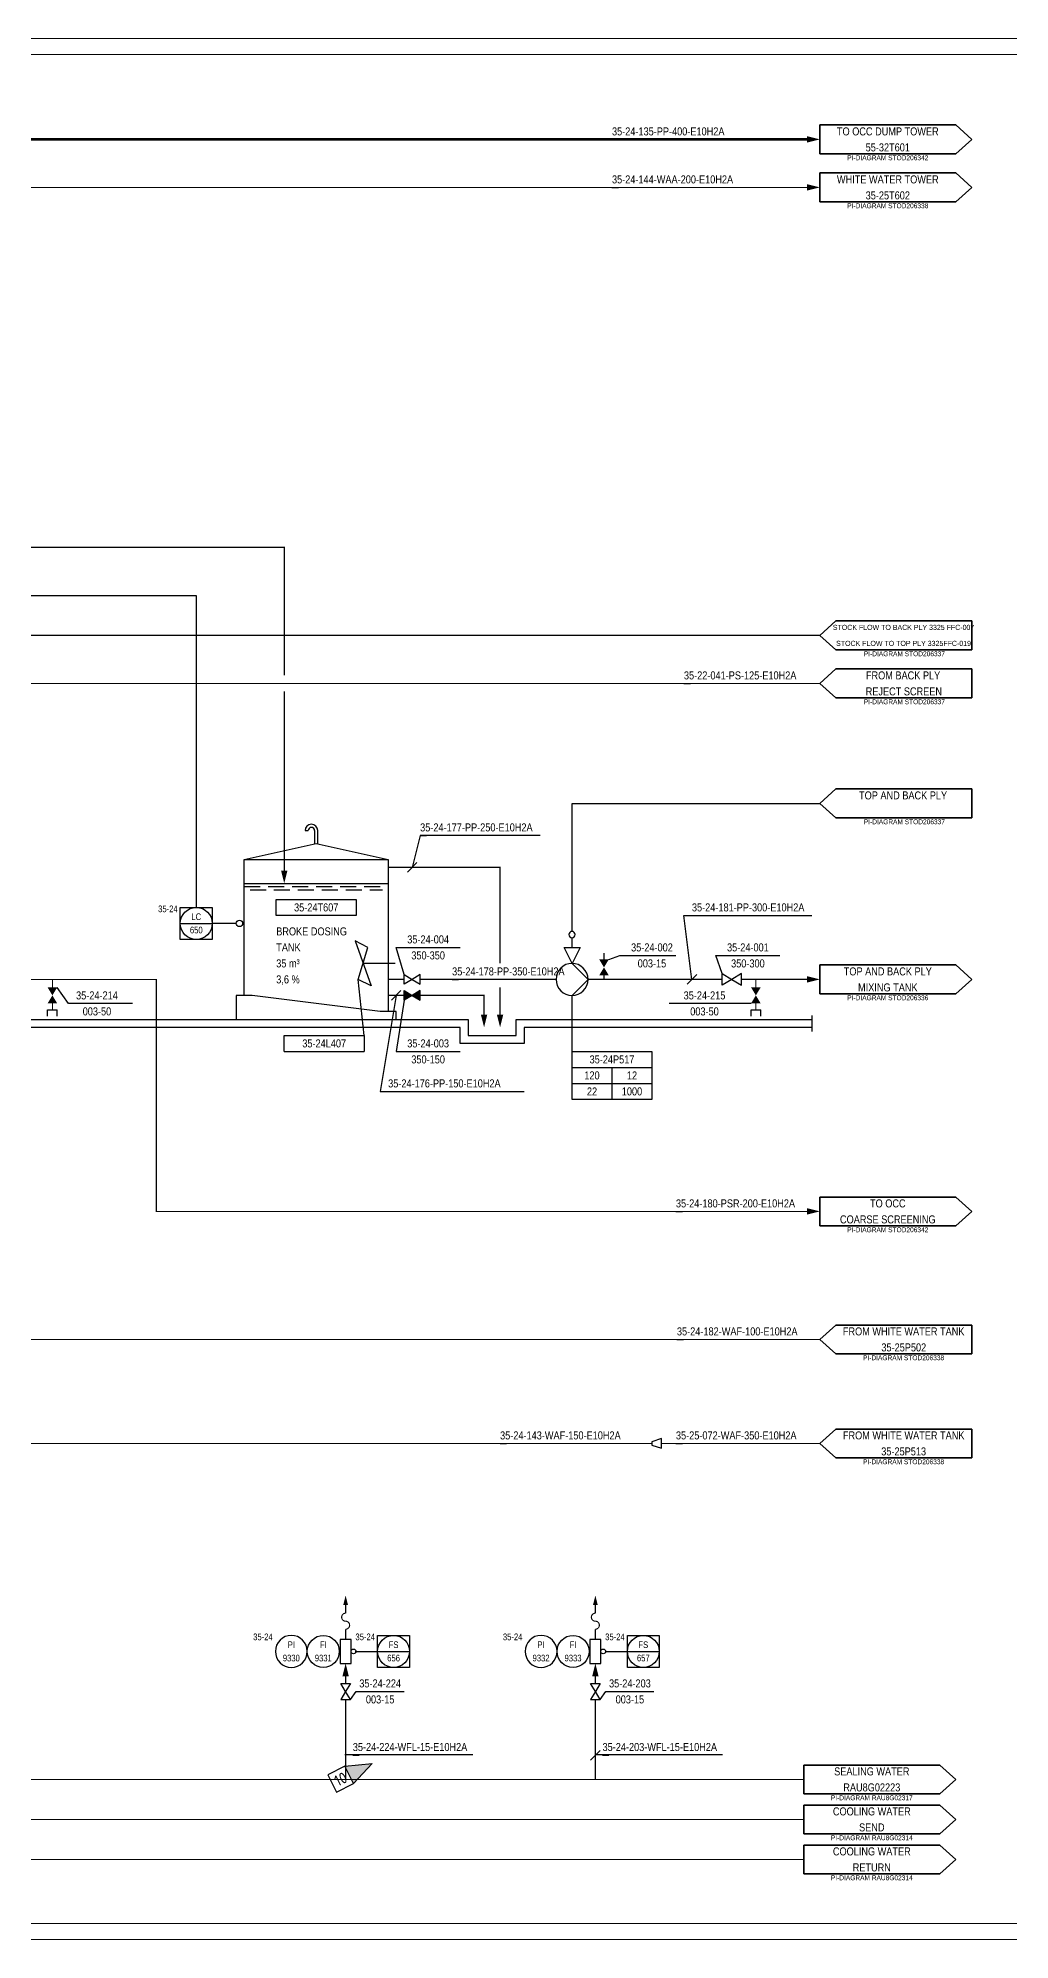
# Model space of a CAD drawing. Header units: millimetres. Extents: x -55 to 6506, y -5 to 599.
# Drawn here: x 5733 to 6037, y 0 to 594 of the extents above; entities that cross this region are included whole.
import ezdxf
from ezdxf.enums import TextEntityAlignment as Align

# ---------------------------------------------------------------- set-up
doc = ezdxf.new("R2010")
doc.units = ezdxf.units.MM
doc.header["$LTSCALE"] = 10
doc.header["$MEASUREMENT"] = 0
doc.linetypes.add('DASHED', pattern=[0.75, 0.5, -0.25])
doc.layers.get('0').update_dxf_attribs({"linetype": 'CONTINUOUS'})
for name, color, linetype in [('P-A-SHEET', 3, 'CONTINUOUS'), ('P-AGITATOR_POS', 7, 'CONTINUOUS'), ('P-COOLING_WATER', 3, 'CONTINUOUS'), ('P-FILTERED_WATER', 3, 'CONTINUOUS'), ('P-FITTINGS', 7, 'CONTINUOUS'), ('P-FLOOR', 7, 'CONTINUOUS'), ('P-INSTRPOS', 7, 'CONTINUOUS'), ('P-INSTRPOS_TEXTS', 7, 'CONTINUOUS'), ('P-INSTRU', 7, 'CONTINUOUS'), ('P-LINEPOS', 7, 'CONTINUOUS'), ('P-MASS1', 6, 'CONTINUOUS'), ('P-OTHER', 7, 'CONTINUOUS'), ('P-PUMP_POS', 7, 'CONTINUOUS'), ('P-PUMPS', 7, 'CONTINUOUS'), ('P-REJECT', 22, 'CONTINUOUS'), ('P-REVISIONS', 1, 'CONTINUOUS'), ('P-SEALING_WATER', 3, 'CONTINUOUS'), ('P-SYMB', 7, 'CONTINUOUS'), ('P-TANK_POS', 7, 'CONTINUOUS'), ('P-VALVEPOS', 7, 'CONTINUOUS'), ('P-VENTS', 7, 'CONTINUOUS'), ('P-WATER', 3, 'CONTINUOUS'), ('P-WHITE_WATER', 3, 'CONTINUOUS'), ('PI0ATT', 7, 'CONTINUOUS')]:
    doc.layers.add(name, color=color, linetype=linetype)
doc.styles.add('Arial', font='ARIALN.TTF')
doc.styles.add('ARIALN', font='ARIALN.TTF')
doc.styles.add('CTS_REV', font='isocp.shx')
doc.styles.get("Standard").update_dxf_attribs({"font": 'ARIALN.TTF'})

# ---------------------------------------------------------------- blocks, each defined once
blk = doc.blocks.new('PPI_1100A')
at = {"color": 0, "linetype": 'ByBlock'}
blk.add_line((0, 0), (2, 0), dxfattribs=at)
blk = doc.blocks.new('*U68')
at = {"color": 0}
for points in [[(5, 4.5), (0, 0)], [(0, 0), (5, -4.5)], [(47.5, 4.5), (5, 4.5)], [(47.5, -4.5), (47.5, 4.5)], [(5, -4.5), (47.5, -4.5)]]:
    blk.add_lwpolyline(points, close=True, dxfattribs=at)
at = {"color": 7, "style": 'ARIALN'}
for tag, p in [('TEKSTI1', (26.25, 2.5)), ('TEKSTI2', (26.25, -2.5))]:
    blk.add_attdef(tag, text='', height=2.5, dxfattribs=at).set_placement(p, align=Align.MIDDLE_CENTER)
at = {"color": 1, "style": 'ARIALN'}
blk.add_attdef('KAAVIO', text='', height=1.5, dxfattribs=at).set_placement((26.25, -5), align=Align.TOP_CENTER)
blk = doc.blocks.new('KIPAS_VIITTA')
at = {"color": 0}
for points in [[(-47.5, -4.5), (-47.5, 4.5)], [(-47.5, 4.5), (-5, 4.5)], [(-5, 4.5), (0, 0)], [(0, 0), (-5, -4.5)], [(-5, -4.5), (-47.5, -4.5)]]:
    blk.add_lwpolyline(points, close=True, dxfattribs=at)
at = {"color": 7, "style": 'ARIALN'}
for tag, p in [('TEKSTI1', (-26.25, 2.5)), ('TEKSTI2', (-26.25, -2.5))]:
    blk.add_attdef(tag, text='', height=2.5, dxfattribs=at).set_placement(p, align=Align.MIDDLE_CENTER)
at = {"color": 1, "style": 'ARIALN'}
blk.add_attdef('KAAVIO', text='', height=1.5, dxfattribs=at).set_placement((-26.25, -5), align=Align.TOP_CENTER)
blk = doc.blocks.new('PPI_0700A-25_0')
at = {"color": 0, "linetype": 'ByBlock'}
for p, q in [((0, 0), (25, 0)), ((0, -5), (0, 0)), ((25, 0), (25, -5)), ((25, -5), (0, -5))]:
    blk.add_line(p, q, dxfattribs=at)
blk = doc.blocks.new('P7A1305')
at = {"color": 0, "linetype": 'ByBlock'}
blk.add_solid([(-4, -1), (-4, 1), (0, 0)], dxfattribs=at)
blk = doc.blocks.new('P7A0200')
at = {"color": 0, "linetype": 'ByBlock'}
for p, q in [((0, 5), (5, 0)), ((5, 0), (0, -5))]:
    blk.add_line(p, q, dxfattribs=at)
blk.add_lwpolyline([(0, -5, 1), (0, 5, 1)], format="xyb", close=True, dxfattribs=at)
blk = doc.blocks.new('P7A13E8')
at = {"color": 0, "linetype": 'Continuous'}
for points in [[(0, 5), (0, 8)], [(-2.5, 5), (2.5, 5), (0, 0), (-2.5, 5)]]:
    blk.add_lwpolyline(points, dxfattribs=at)
for start, end in [(90, 270), (270, 90)]:
    blk.add_arc((0, 9), 1, start, end, dxfattribs=at)
blk = doc.blocks.new('P7A1100')
at = {"color": 0, "linetype": 'ByBlock'}
for points in [[(-3, -1.8), (-3, 1.8), (0, 0)], [(3, -1.8), (3, 1.8), (0, 0)]]:
    blk.add_lwpolyline(points, close=True, dxfattribs=at)
blk = doc.blocks.new('PRM36E2')
at = {"layer": 'P-OTHER'}
h = blk.add_hatch(color=0, dxfattribs=at)
h.paths.add_polyline_path([(-3, 1.8), (-3, -1.8), (0, 0)])
h.paths.add_polyline_path([(3, -1.8), (3, 1.8), (0, 0)])
at = {"layer": 'P-VENTS', "color": 0, "linetype": 'Continuous'}
for points in [[(-3, -1.8), (-3, 1.8), (0, 0)], [(3, -1.8), (3, 1.8), (0, 0)]]:
    blk.add_lwpolyline(points, close=True, dxfattribs=at)
blk = doc.blocks.new('PPI_0900A')
at = {"color": 0, "linetype": 'ByBlock'}
blk.add_line((-1, 0), (1, 0), dxfattribs=at)
blk = doc.blocks.new('P7A1304')
at = {"color": 0, "linetype": 'ByBlock'}
blk.add_line((1.5, 1.5), (-1.5, -1.5), dxfattribs=at)
blk = doc.blocks.new('PPI_1204A')
at = {"color": 0, "linetype": 'ByBlock'}
for p, q in [((-6, -6), (-6, 6)), ((-6, 6), (6, 6)), ((-6, 0), (6, 0)), ((6, 6), (6, -6)), ((6, -6), (-6, -6))]:
    blk.add_line(p, q, dxfattribs=at)
blk.add_circle((0, 0), 6, dxfattribs=at)
blk = doc.blocks.new('PPI_0102B')
at = {"color": 0, "linetype": 'ByBlock'}
blk.add_circle((0, -1), 1, dxfattribs=at)
blk = doc.blocks.new('P7A1105')
at = {"color": 0, "linetype": 'ByBlock'}
for points in [[(-3, 1.8), (-3, -1.8), (0, 0)], [(0, 0), (3, 1.8), (3, -1.8)]]:
    blk.add_solid(points, dxfattribs=at)
blk = doc.blocks.new('P7A1360')
at = {"color": 0, "linetype": 'ByBlock'}
for p, q in [((-3.5, 4), (-2.5, 4)), ((-0.5, 4), (-0.5, 0)), ((0.5, 0), (0.5, 4))]:
    blk.add_line(p, q, dxfattribs=at)
for radius in [2, 1]:
    blk.add_arc((-1.5, 4), radius, 0, 180, dxfattribs=at)
blk = doc.blocks.new('P7A1312')
at = {"color": 0, "linetype": 'ByBlock'}
for p, q in [((-8.5, 5), (-12.5, 7)), ((-12.5, 7), (-7.5, -7)), ((-11.5, -5), (-8.5, 5)), ((0, 0), (-10, 0)), ((-7.5, -7), (-11.5, -5))]:
    blk.add_line(p, q, dxfattribs=at)
blk = doc.blocks.new('PPI_0802A-25_0')
at = {"color": 0, "linetype": 'ByBlock'}
for p, q in [((0, -5), (0, 0)), ((0, 0), (25, 0)), ((25, 0), (25, -5)), ((0, -5), (25, -5))]:
    blk.add_line(p, q, dxfattribs=at)
blk = doc.blocks.new('PPI_0521A-25_0')
at = {"color": 0, "linetype": 'ByBlock'}
for p, q in [((0, 0), (25, 0)), ((0, -15), (0, 0)), ((25, 0), (25, -15)), ((0, -5), (25, -5)), ((12.5, -5), (12.5, -15)), ((0, -10), (25, -10)), ((25, -15), (0, -15))]:
    blk.add_line(p, q, dxfattribs=at)
blk = doc.blocks.new('P7A1210')
at = {"color": 0, "linetype": 'ByBlock'}
blk.add_lwpolyline([(-3, 1.5), (-3, -1.5), (0, -0.5), (0, 0.5)], close=True, dxfattribs=at)
blk = doc.blocks.new('PPI_1200A')
at = {"color": 0, "linetype": 'ByBlock'}
blk.add_circle((0, 0), 6, dxfattribs=at)
blk = doc.blocks.new('PPI_0100X')
at = {"color": 0}
blk.add_circle((0, 0), 0.75, dxfattribs=at)
at = {"layer": 'PI0ATT', "color": 0, "flags": 1}
for tag, p in [('ANTNIMI', (-0.88, -0.31)), ('ANTPOS', (-0.88, -0.39)), ('ANTPNIM', (-0.88, -0.48)), ('ANTDN', (-0.88, -0.56)), ('ANTPN', (-0.88, -0.64)), ('ANTMAT', (-0.88, -0.73)), ('ANTLIIT', (-0.88, -0.81)), ('ANTPITU', (-0.88, -0.89)), ('ANTERI1', (-0.88, -0.98)), ('ANTPHAV', (-0.88, -1.06)), ('ANTSIPO', (-0.88, -1.14)), ('ANTAILY', (-0.88, -1.23)), ('ANTTIH', (-0.88, -1.31)), ('ANTALUE', (-0.88, -1.39)), ('ANTKPAI', (-0.88, -1.48)), ('ANTLMP', (-0.88, -1.56)), ('ANTYLAM', (-0.88, -1.64)), ('ANTLISA', (-0.88, -1.73))]:
    blk.add_attdef(tag, p, '', height=0.05, dxfattribs=at)
blk = doc.blocks.new('P7A1252')
at = {"color": 0, "linetype": 'ByBlock'}
for p, q in [((0, -1.5), (0, 1.5)), ((2, 1.5), (0, 1.5)), ((2, -1.5), (0, -1.5))]:
    blk.add_line(p, q, dxfattribs=at)
blk = doc.blocks.new('P7A1372')
at = {"color": 0, "linetype": 'ByBlock'}
blk.add_lwpolyline([(-14, 3), (-14, -3), (-8, -3), (-8, 3)], close=True, dxfattribs=at)
blk.add_lwpolyline([(-8, 3), (0, 0), (-8, -3)], dxfattribs=at)
blk.add_solid([(-8, -3), (-8, 3), (0, 0)], dxfattribs=at)
at = {"color": 7, "linetype": 'Continuous', "style": 'CTS_REV'}
blk.add_attdef('A', text='', height=3.5, dxfattribs=at).set_placement((-11, 0), align=Align.MIDDLE)

msp = doc.modelspace()

# ---------------------------------------------------------------- linework, layer by layer
at = {"layer": 'P-A-SHEET', "color": 7, "const_width": 0.35}
for points in [[(-50, 0), (6501, 0), (6501, 594), (-50, 594)], [(-45, 5), (6496, 5), (6496, 589), (-45, 589)]]:
    msp.add_lwpolyline(points, close=True, dxfattribs=at)
at = {"layer": 'P-COOLING_WATER', "const_width": 0.35}
for points in [[(5972.5, 37.5), (15, 37.5)], [(15, 25), (5972.5, 25)]]:
    msp.add_lwpolyline(points, dxfattribs=at)
at = {"layer": 'P-FILTERED_WATER', "const_width": 0.35}
msp.add_lwpolyline([(4707.5, 537.5), (4707.5, 547.5), (5973.5, 547.5)], dxfattribs=at)
at = {"layer": 'P-FLOOR'}
for points in [[(5367.5, 287.5), (5392.5, 287.5), (5392.5, 282.5), (5402.5, 282.5), (5402.5, 287.5), (5610, 287.5), (5610, 282.5), (5630, 282.5), (5630, 287.5), (5867.5, 287.5), (5867.5, 282.5), (5882.5, 282.5), (5882.5, 287.5), (5975, 287.5)], [(5975, 285), (5885, 285), (5885, 280), (5865, 280), (5865, 285), (5632.5, 285), (5632.5, 280), (5607.5, 280), (5607.5, 285), (5405, 285), (5405, 280), (5390, 280), (5390, 285), (5262.5, 285)]]:
    msp.add_lwpolyline(points, dxfattribs=at)
at = {"layer": 'P-INSTRU'}
for points in [[(5132.5, 315), (5132.5, 420), (5782.5, 420), (5782.5, 322.5)], [(5977.5, 407.5), (5462.5, 407.5), (5462.5, 400)], [(5900, 315), (5900, 355), (5977.5, 355)], [(5795, 317.5), (5787.5, 317.5)], [(5832.22, 90), (5839.2, 90)], [(5910.32, 90), (5917.3, 90)]]:
    msp.add_lwpolyline(points, dxfattribs=at)
at = {"layer": 'P-LINEPOS'}
for points in [[(5845, 295), (5840, 265), (5885, 265)], [(5869, 57.68), (5829, 57.68)], [(5947.1, 57.68), (5907.1, 57.68)]]:
    msp.add_lwpolyline(points, dxfattribs=at)
at = {"layer": 'P-MASS1'}
for points, const_width in [([(4385, 537.5), (4385, 562.5), (5973.5, 562.5)], 0.8), ([(5407.5, 375), (5407.5, 435), (5810, 435), (5810, 395)], 0.4), ([(5810, 390), (5810, 334)], 0.4), ([(5877.5, 305), (5877.5, 335), (5842.5, 335)], 0.4), ([(5910, 306.25), (5910, 308.25)], 0.4), ([(5842.5, 300), (5847.5, 300)], 0.4), ([(5852.5, 300), (5895, 300)], 0.4), ([(5877.5, 289), (5877.5, 297.5)], 0.4), ([(5905, 300), (5947, 300)], 0.4), ([(5910, 300), (5910, 301.25)], 0.4), ([(5953, 300), (5973.5, 300)], 0.4), ([(5842.5, 295), (5847.5, 295)], 0.4), ([(5852.5, 295), (5872.5, 295), (5872.5, 289)], 0.4)]:
    msp.add_lwpolyline(points, dxfattribs=dict(at, const_width=const_width))
at = {"layer": 'P-OTHER'}
for points in [[(5890, 345), (5852.5, 345), (5850, 335)], [(5937.5, 300), (5935, 320), (5975, 320)], [(5835, 282.5), (5833.15, 300)], [(5900, 277.5), (5900, 295)], [(5975, 288.75), (5975, 283.75)]]:
    msp.add_lwpolyline(points, dxfattribs=at)
for points in [[(5827.45, 86.25), (5830.95, 86.25), (5830.95, 93.75), (5827.45, 93.75), (5827.45, 86.25)], [(5905.55, 86.25), (5909.05, 86.25), (5909.05, 93.75), (5905.55, 93.75), (5905.55, 86.25)]]:
    msp.add_lwpolyline(points, close=True, dxfattribs=at)
at = {"layer": 'P-REJECT', "const_width": 0.35}
for points in [[(5977.5, 392.5), (5575, 392.5), (5575, 332.8)], [(5715, 300), (5770, 300), (5770, 227.5), (5973.5, 227.5)], [(5737.5, 297.5), (5737.5, 300)], [(5957.5, 300), (5957.5, 297.5)], [(5737.5, 292.5), (5737.5, 290.5)], [(5957.5, 292.5), (5957.5, 290.5)]]:
    msp.add_lwpolyline(points, dxfattribs=at)
at = {"layer": 'P-SEALING_WATER', "const_width": 0.35}
for points in [[(5829.2, 93.75), (5829.2, 96.94), (5829.2, 96.94, 1), (5829.2, 99.44, -1), (5829.2, 101.94), (5829.2, 105.59)], [(5907.3, 93.75), (5907.3, 96.94), (5907.3, 96.94, 1), (5907.3, 99.44, -1), (5907.3, 101.94), (5907.3, 105.59)]]:
    msp.add_lwpolyline(points, format="xyb", dxfattribs=at)
msp.add_lwpolyline([(15, 50), (5972.5, 50)], dxfattribs=at)
at = {"layer": 'P-SYMB'}
for points in [[(5797.5, 337.5), (5820, 342.5), (5842.5, 337.5)], [(5797.5, 330), (5842.5, 330)]]:
    msp.add_lwpolyline(points, dxfattribs=at)
for points in [[(5797.5, 295), (5797.5, 337.5), (5842.5, 337.5), (5842.5, 290), (5840, 290), (5800, 295)], [(5795, 295), (5795, 287.5), (5845, 287.5), (5845, 290), (5840, 290), (5800, 295)]]:
    msp.add_lwpolyline(points, close=True, dxfattribs=at)
at = {"layer": 'P-SYMB', "linetype": 'DASHED'}
for points in [[(5797.5, 329), (5842.5, 329)], [(5799.3, 328), (5840.7, 328)]]:
    msp.add_lwpolyline(points, dxfattribs=at)
at = {"layer": 'P-VALVEPOS'}
for points in [[(5847.5, 301.5), (5845, 310), (5865, 310)], [(5911.5, 306.25), (5915, 307.5), (5932.5, 307.5)], [(5947, 301.8), (5945, 307.5), (5965, 307.5)], [(5762.5, 292.5), (5742.5, 292.5), (5739, 297.5)], [(5847.5, 293.5), (5845, 277.5), (5865, 277.5)], [(5956.05, 292.44), (5952.5, 292.5), (5930.36, 292.5)], [(5830.7, 75), (5832.5, 77.5), (5847.5, 77.5)], [(5908.8, 75), (5910.6, 77.5), (5925.6, 77.5)]]:
    msp.add_lwpolyline(points, dxfattribs=at)
at = {"layer": 'P-WATER', "const_width": 0.35}
for points in [[(5102.5, 245), (5102.5, 187.5), (5977.5, 187.5)], [(5829.2, 80), (5829.2, 82.25)], [(5907.3, 80), (5907.3, 82.25)], [(5829.2, 50), (5829.2, 75)], [(5907.3, 50), (5907.3, 75)]]:
    msp.add_lwpolyline(points, dxfattribs=at)
at = {"layer": 'P-WHITE_WATER', "const_width": 0.35}
for points in [[(4522.5, 155), (4625, 155), (5925, 155)], [(5928, 155), (5977.5, 155)]]:
    msp.add_lwpolyline(points, dxfattribs=at)

# ---------------------------------------------------------------- block references
at = {"layer": 'P-AGITATOR_POS', "color": 140}
msp.add_blockref('PPI_0802A-25_0', (5810, 282.5), dxfattribs=at)
at = {"layer": 'P-FITTINGS', "rotation": 180}
msp.add_blockref('P7A1210', (5925, 155), dxfattribs=at)
at = {"layer": 'P-INSTRPOS', "color": 140}
for name, p, xscale, yscale, zscale in [('PPI_1204A', (5782.5, 317.5), 0.833333, 0.833333, 0.833333), ('PPI_1200A', (5812.22, 90), -0.833299999999781, 0.833299999999781, 0.833299999999781), ('PPI_1200A', (5822.22, 90), 0.833299999999781, 0.833299999999781, 0.833299999999781), ('PPI_1204A', (5844.2, 90), 0.833299999999781, 0.833299999999781, 0.833299999999781), ('PPI_1200A', (5890.32, 90), -0.833299999999781, 0.833299999999781, 0.833299999999781), ('PPI_1200A', (5900.32, 90), 0.833299999999781, 0.833299999999781, 0.833299999999781), ('PPI_1204A', (5922.3, 90), 0.833299999999781, 0.833299999999781, 0.833299999999781)]:
    msp.add_blockref(name, p, dxfattribs=dict(at, xscale=xscale, yscale=yscale, zscale=zscale))
at = {"layer": 'P-INSTRU', "color": 140, "rotation": 90}
msp.add_blockref('PPI_0102B', (5795, 317.5), dxfattribs=at)
at = {"layer": 'P-INSTRU', "color": 140}
for p in [(5831.65, 90), (5909.75, 90)]:
    msp.add_blockref('PPI_0100X', p, dxfattribs=at)
at = {"layer": 'P-LINEPOS', "color": 140}
for p in [(5912.5, 562.5), (5912.5, 547.5), (5935, 392.5), (5852.5, 345), (5937.5, 320), (5862.5, 300), (5842.5, 265), (5932.5, 227.5), (5932.81, 187.5), (5877.5, 155), (5932.5, 155), (5831.44, 57.62), (5909.54, 57.62)]:
    msp.add_blockref('PPI_1100A', p, dxfattribs=at)
at = {"layer": 'P-LINEPOS'}
for p in [(5937.5, 300), (5845, 295), (5907.3, 57.5)]:
    msp.add_blockref('P7A1304', p, dxfattribs=at)
at = {"layer": 'P-OTHER'}
for p, values in [((6025, 562.5), {'TEKSTI1': 'TO OCC DUMP TOWER', 'TEKSTI2': '55-32T601', 'KAAVIO': 'PI-DIAGRAM STOD206342'}), ((6025, 547.5), {'TEKSTI1': 'WHITE WATER TOWER', 'TEKSTI2': '35-25T602', 'KAAVIO': 'PI-DIAGRAM STOD206338'}), ((6025, 300), {'TEKSTI1': 'TOP AND BACK PLY', 'TEKSTI2': 'MIXING TANK', 'KAAVIO': 'PI-DIAGRAM STOD206336'}), ((6025, 227.5), {'TEKSTI1': 'TO OCC', 'TEKSTI2': 'COARSE SCREENING', 'KAAVIO': 'PI-DIAGRAM STOD206342'}), ((6020, 50), {'TEKSTI1': 'SEALING WATER', 'TEKSTI2': 'RAU8G02223', 'KAAVIO': 'PI-DIAGRAM RAU8G02317'}), ((6020, 37.5), {'TEKSTI1': 'COOLING WATER', 'TEKSTI2': 'SEND', 'KAAVIO': 'PI-DIAGRAM RAU8G02314'}), ((6020, 25), {'TEKSTI1': 'COOLING WATER', 'TEKSTI2': 'RETURN', 'KAAVIO': 'PI-DIAGRAM RAU8G02314'})]:
    msp.add_blockref('KIPAS_VIITTA', p, dxfattribs=at).add_auto_attribs(values)
ref = msp.add_blockref('*U68', (5977.5, 407.5), dxfattribs=at)
ref.add_attrib('TEKSTI1', 'STOCK FLOW TO BACK PLY 3325 FFC-007', dxfattribs={"layer": '0', "color": 7, "height": 1.6, "style": 'ARIALN'}).set_placement((6003.68, 410), align=Align.MIDDLE_CENTER)
ref.add_attrib('TEKSTI2', 'STOCK FLOW TO TOP PLY 3325FFC-019', dxfattribs={"layer": '0', "color": 7, "height": 1.6, "style": 'ARIALN'}).set_placement((6003.68, 405), align=Align.MIDDLE_CENTER)
ref.add_attrib('KAAVIO', 'PI-DIAGRAM STOD206337', dxfattribs={"layer": '0', "color": 1, "height": 1.5, "style": 'ARIALN'}).set_placement((6003.94, 402.5), align=Align.TOP_CENTER)
ref = msp.add_blockref('*U68', (5977.5, 392.5), dxfattribs=at)
ref.add_attrib('TEKSTI1', 'FROM BACK PLY', dxfattribs={"layer": '0', "color": 7, "height": 2.5, "style": 'ARIALN'}).set_placement((6003.53, 395), align=Align.MIDDLE_CENTER)
ref.add_attrib('TEKSTI2', 'REJECT SCREEN', dxfattribs={"layer": '0', "color": 7, "height": 2.5, "style": 'ARIALN'}).set_placement((6003.77, 390), align=Align.MIDDLE_CENTER)
ref.add_attrib('KAAVIO', 'PI-DIAGRAM STOD206337', dxfattribs={"layer": '0', "color": 1, "height": 1.5, "style": 'ARIALN'}).set_placement((6003.94, 387.5), align=Align.TOP_CENTER)
ref = msp.add_blockref('*U68', (5977.5, 355), dxfattribs=at)
ref.add_attrib('TEKSTI1', 'TOP AND BACK PLY', dxfattribs={"layer": '0', "color": 7, "height": 2.5, "style": 'ARIALN'}).set_placement((6003.53, 357.5), align=Align.MIDDLE_CENTER)
ref.add_attrib('KAAVIO', 'PI-DIAGRAM STOD206337', dxfattribs={"layer": '0', "color": 1, "height": 1.5, "style": 'ARIALN'}).set_placement((6003.94, 350), align=Align.TOP_CENTER)
ref = msp.add_blockref('*U68', (5977.5, 187.5), dxfattribs=at)
ref.add_attrib('TEKSTI1', 'FROM WHITE WATER TANK', dxfattribs={"layer": '0', "color": 7, "height": 2.5, "style": 'ARIALN'}).set_placement((6003.71, 190), align=Align.MIDDLE_CENTER)
ref.add_attrib('TEKSTI2', '35-25P502', dxfattribs={"layer": '0', "color": 7, "height": 2.5, "style": 'ARIALN'}).set_placement((6003.75, 185), align=Align.MIDDLE_CENTER)
ref.add_attrib('KAAVIO', 'PI-DIAGRAM STOD206338', dxfattribs={"layer": '0', "color": 1, "height": 1.5, "style": 'ARIALN'}).set_placement((6003.69, 182.5), align=Align.TOP_CENTER)
ref = msp.add_blockref('*U68', (5977.5, 155), dxfattribs=at)
ref.add_attrib('TEKSTI1', 'FROM WHITE WATER TANK', dxfattribs={"layer": '0', "color": 7, "height": 2.5, "style": 'ARIALN'}).set_placement((6003.72, 157.5), align=Align.MIDDLE_CENTER)
ref.add_attrib('TEKSTI2', '35-25P513', dxfattribs={"layer": '0', "color": 7, "height": 2.5, "style": 'ARIALN'}).set_placement((6003.71, 152.5), align=Align.MIDDLE_CENTER)
ref.add_attrib('KAAVIO', 'PI-DIAGRAM STOD206338', dxfattribs={"layer": '0', "color": 1, "height": 1.5, "style": 'ARIALN'}).set_placement((6003.69, 150), align=Align.TOP_CENTER)
at = {"layer": 'P-PUMP_POS', "color": 140}
msp.add_blockref('PPI_0521A-25_0', (5900, 277.5), dxfattribs=at)
at = {"layer": 'P-PUMPS'}
msp.add_blockref('P7A0200', (5900, 300), dxfattribs=at)
at = {"layer": 'P-REVISIONS', "rotation": 26.56505117707799}
msp.add_blockref('P7A1372', (5837.5, 55), dxfattribs=at).add_auto_attribs({'A': '10'})
at = {"layer": 'P-SYMB'}
for name, p in [('P7A1305', (5977.5, 562.5)), ('P7A1305', (5977.5, 547.5)), ('P7A1360', (5820, 342.5)), ('P7A1304', (5850, 335)), ('P7A1312', (5844.65, 305)), ('P7A13E8', (5900, 305)), ('P7A1305', (5977.5, 300)), ('P7A1305', (5977.5, 227.5))]:
    msp.add_blockref(name, p, dxfattribs=at)
for name, p, rotation in [('P7A1305', (5810, 330), 270), ('P7A1252', (5737.5, 290.5), 270), ('P7A1305', (5872.5, 285), 270), ('P7A1305', (5877.5, 285), 270), ('P7A1252', (5957.5, 290.5), 270), ('P7A1305', (5829.2, 86.25), 90), ('P7A1305', (5907.3, 86.25), 90)]:
    msp.add_blockref(name, p, dxfattribs=dict(at, rotation=rotation))
at = {"layer": 'P-SYMB', "xscale": 0.75, "yscale": 0.75, "zscale": 0.75, "rotation": 90.00000000000001}
for p in [(5829.2, 107.5), (5907.3, 107.5)]:
    msp.add_blockref('P7A1305', p, dxfattribs=at)
at = {"layer": 'P-TANK_POS', "color": 140}
msp.add_blockref('PPI_0700A-25_0', (5807.5, 325), dxfattribs=at)
at = {"layer": 'P-VALVEPOS', "color": 140}
for p in [(5855, 310), (5925, 307.5), (5955, 307.5), (5855, 277.5), (5840, 77.5), (5918.1, 77.5)]:
    msp.add_blockref('PPI_0900A', p, dxfattribs=at)
at = {"layer": 'P-VALVEPOS', "color": 140, "rotation": 180}
for p in [(5751.43, 292.5), (5941.43, 292.5)]:
    msp.add_blockref('PPI_0900A', p, dxfattribs=at)
at = {"layer": 'P-VENTS'}
for name, p, xscale, yscale, zscale, rotation in [('P7A1105', (5910, 303.75), 0.8333333333332575, 0.8333333333332575, 0.8333333333332575, 90), ('P7A1105', (5737.5, 295), 0.8333333333332575, 0.8333333333332575, 0.8333333333332575, 270), ('P7A1105', (5957.5, 295), 0.8333333333332575, 0.8333333333332575, 0.8333333333332575, 270), ('P7A1100', (5829.2, 77.5), -0.833, 0.833, 0.833, 270), ('P7A1100', (5907.3, 77.5), -0.833, 0.833, 0.833, 270)]:
    msp.add_blockref(name, p, dxfattribs=dict(at, xscale=xscale, yscale=yscale, zscale=zscale, rotation=rotation))
at = {"layer": 'P-VENTS', "xscale": 0.8333333333333334, "yscale": 0.8333333333333334, "zscale": 0.8333333333333334}
for name, p in [('P7A1100', (5850, 300)), ('PRM36E2', (5850, 295))]:
    msp.add_blockref(name, p, dxfattribs=at)
at = {"layer": 'P-VENTS'}
msp.add_blockref('P7A1100', (5950, 300), dxfattribs=at)

# ---------------------------------------------------------------- texts
at = {"layer": 'P-AGITATOR_POS', "color": 140, "style": 'Arial'}
msp.add_text('35-24L407', height=2.5, dxfattribs=at).set_placement((5822.5, 280), align=Align.MIDDLE)
at = {"layer": 'P-INSTRPOS_TEXTS', "style": 'Arial'}
for p in [(5776.67, 321), (5806.39, 93.5), (5838.37, 93.5), (5884.49, 93.5), (5916.47, 93.5)]:
    msp.add_text('35-24', height=2.083, dxfattribs=at).set_placement(p, align=Align.RIGHT)
for s, p in [('650', (5782.5, 315.42)), ('LC', (5782.5, 319.58)), ('PI', (5812.22, 92.08)), ('FI', (5822.22, 92.08)), ('FS', (5844.2, 92.08)), ('PI', (5890.32, 92.08)), ('FI', (5900.32, 92.08)), ('FS', (5922.3, 92.08)), ('9330', (5812.22, 87.92)), ('9331', (5822.22, 87.92)), ('656', (5844.2, 87.92)), ('9332', (5890.32, 87.92)), ('9333', (5900.32, 87.92)), ('657', (5922.3, 87.92))]:
    msp.add_text(s, height=2.083, dxfattribs=at).set_placement(p, align=Align.MIDDLE)
at = {"layer": 'P-LINEPOS', "color": 140, "style": 'Arial'}
for s, p in [('35-24-135-PP-400-E10H2A', (5912.5, 565)), ('35-24-144-WAA-200-E10H2A', (5912.5, 550)), ('35-22-041-PS-125-E10H2A', (5935, 395)), ('35-24-177-PP-250-E10H2A', (5852.5, 347.5)), ('35-24-181-PP-300-E10H2A', (5937.5, 322.5)), ('35-24-178-PP-350-E10H2A', (5862.5, 302.5)), ('35-24-176-PP-150-E10H2A', (5842.5, 267.5)), ('35-24-180-PSR-200-E10H2A', (5932.5, 230)), ('35-24-182-WAF-100-E10H2A', (5932.81, 190)), ('35-24-143-WAF-150-E10H2A', (5877.5, 157.5)), ('35-25-072-WAF-350-E10H2A', (5932.5, 157.5)), ('35-24-224-WFL-15-E10H2A', (5831.44, 60.12)), ('35-24-203-WFL-15-E10H2A', (5909.54, 60.12))]:
    msp.add_text(s, height=2.5, dxfattribs=at).set_placement(p, align=Align.MIDDLE_LEFT)
at = {"layer": 'P-PUMP_POS', "color": 140, "style": 'Arial'}
for s, p in [('35-24P517', (5912.5, 275)), ('120', (5906.25, 270)), ('12', (5918.75, 270)), ('22', (5906.25, 265)), ('1000', (5918.75, 265))]:
    msp.add_text(s, height=2.5, dxfattribs=at).set_placement(p, align=Align.MIDDLE)
at = {"layer": 'P-TANK_POS', "color": 140, "style": 'Arial'}
msp.add_text('35-24T607', height=2.5, dxfattribs=at).set_placement((5820, 322.5), align=Align.MIDDLE)
for s, p in [('BROKE DOSING', (5807.5, 315)), ('TANK', (5807.5, 310)), ('35 m³', (5807.5, 305)), ('3,6 %', (5807.5, 300))]:
    msp.add_text(s, height=2.5, dxfattribs=at).set_placement(p, align=Align.MIDDLE_LEFT)
at = {"layer": 'P-VALVEPOS', "color": 140, "style": 'Arial'}
for s, p in [('35-24-004', (5855, 312.5)), ('35-24-002', (5925, 310)), ('35-24-001', (5955, 310)), ('350-350', (5855, 307.5)), ('003-15', (5925, 305)), ('350-300', (5955, 305)), ('35-24-214', (5751.43, 295)), ('003-50', (5751.43, 290)), ('35-24-215', (5941.43, 295)), ('003-50', (5941.43, 290)), ('35-24-003', (5855, 280)), ('350-150', (5855, 275)), ('35-24-224', (5840, 80)), ('35-24-203', (5918.1, 80)), ('003-15', (5840, 75)), ('003-15', (5918.1, 75))]:
    msp.add_text(s, height=2.5, dxfattribs=at).set_placement(p, align=Align.MIDDLE)

doc.saveas('drawing.dxf')
